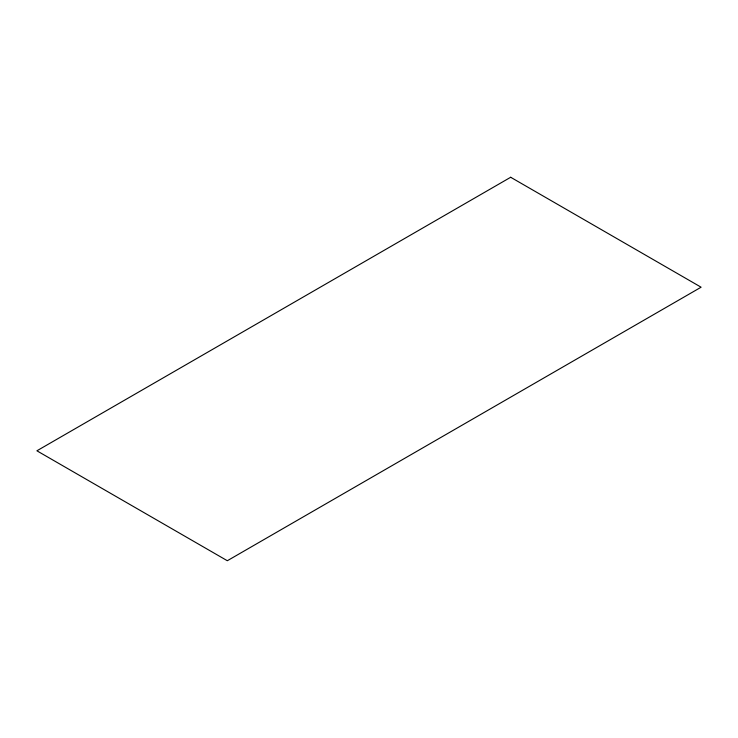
<?xml version="1.0" encoding="UTF-8"?>
<svg xmlns="http://www.w3.org/2000/svg" width="738" height="738" viewBox="0 0 738 738"><rect width="100%" height="100%" fill="white"/><g stroke="black" fill="none" stroke-linecap="round" stroke-linejoin="round"><path stroke-width="1.11" d="M510.678 177.268L36.9 450.798L227.322 560.732L701.1 287.202L510.678 177.268"/></g></svg>
